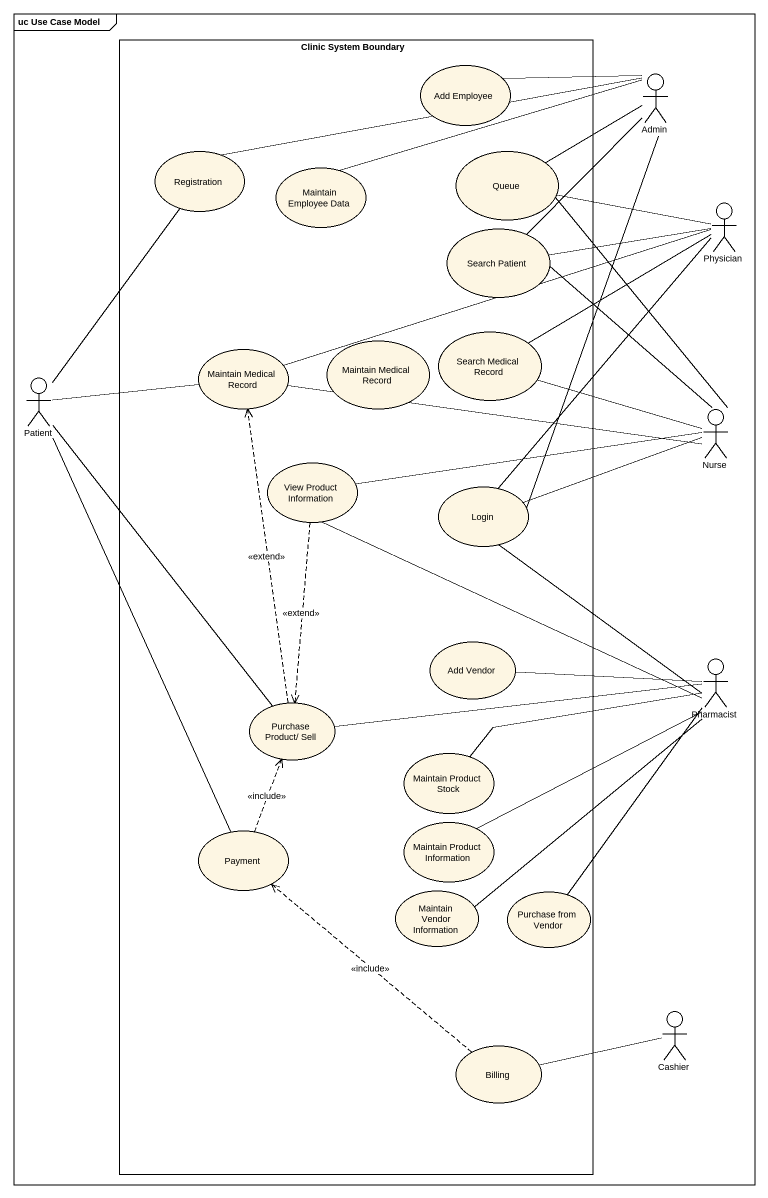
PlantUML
@startuml
mainframe uc Use Case Model
rectangle "Clinic System Boundary" as Clinic_System_Boundary {
  usecase "Add Employee" as Add_Employee
  usecase Registration
  usecase "Maintain Employee Data" as Maintain_Employee_Data
  usecase "Queue" as Queue_
  usecase "Search Patient" as Search_Patient
  usecase "Maintain Medical Record" as Maintain_Medical_Record
  usecase "Maintain Medical Record" as Maintain_Medical_Record_2
  usecase "Search Medical Record" as Search_Medical_Record
  usecase "View Product Information" as View_Product_Information
  usecase Login
  usecase "Add Vendor" as Add_Vendor
  usecase "Purchase Product/ Sell" as Purchase_Product_Sell
  usecase "Maintain Product Stock" as Maintain_Product_Stock
  usecase Payment
  usecase "Maintain Product Information" as Maintain_Product_Information
  usecase "Maintain Vendor Information" as Maintain_Vendor_Information
  usecase "Purchase from Vendor" as Purchase_from_Vendor
  usecase Billing
}
actor Admin
actor Physician
actor Patient
actor Nurse
actor Pharmacist
actor Cashier
Add_Employee -right- Admin
Admin -left- Queue_
Admin -- Search_Patient
Registration -right- Admin
Maintain_Employee_Data -right- Admin
Physician -left- Queue_
Physician -left- Search_Patient
Physician -left- Search_Medical_Record
Physician -- Login
Maintain_Medical_Record -right- Physician
Maintain_Medical_Record -right- Nurse
Patient -up- Registration
Patient -right- Maintain_Medical_Record
Patient -- Purchase_Product_Sell
Patient -- Payment
Nurse -up- Queue_
Nurse -up- Search_Patient
Nurse -left- Search_Medical_Record
Nurse -left- Login
View_Product_Information -right- Nurse
View_Product_Information ..> Purchase_Product_Sell : <<extend>>
Login -up- Admin
Pharmacist -left- View_Product_Information
Pharmacist -up- Login
Pharmacist -left- Add_Vendor
Pharmacist -left- Purchase_Product_Sell
Pharmacist -left- Maintain_Product_Stock
Pharmacist -- Maintain_Vendor_Information
Pharmacist -- Purchase_from_Vendor
Purchase_Product_Sell .up.> Maintain_Medical_Record : <<extend>>
Payment .up.> Purchase_Product_Sell : <<include>>
Maintain_Product_Information -right- Pharmacist
Cashier -left- Billing
Billing .up.> Payment : <<include>>
@enduml
